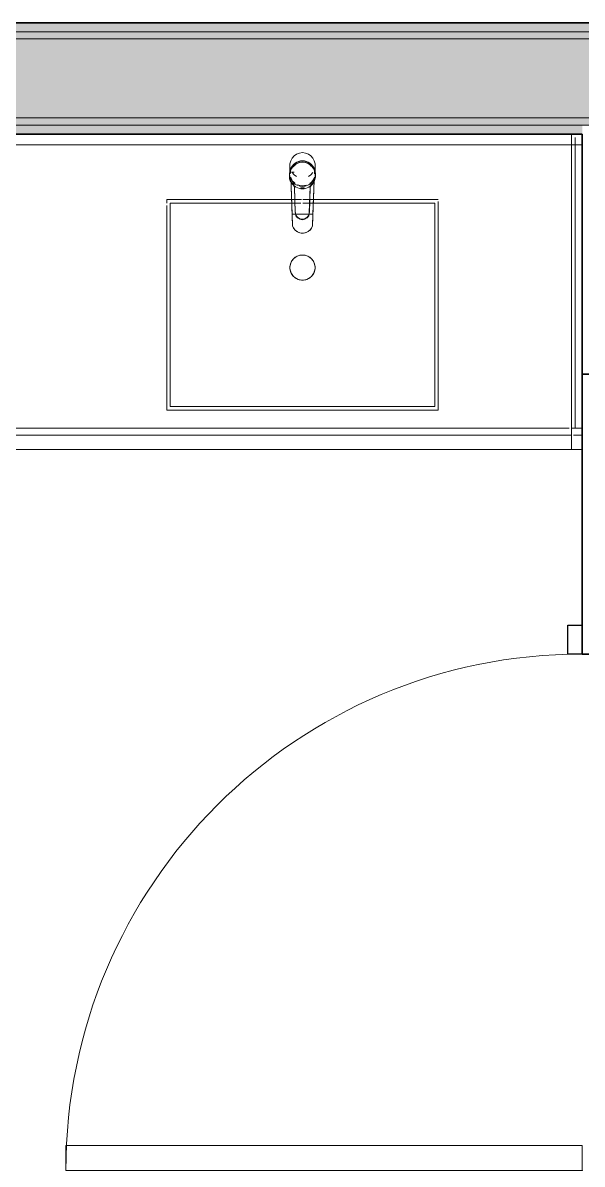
# Model space of a CAD drawing. Header units: inches. Extents: x 6 to 8416, y -388 to 6104.
# Drawn here: x 6511.4 to 6550.4, y 1427.6 to 1507.2 of the extents above; entities that cross this region are included whole.
import ezdxf

# ---------------------------------------------------------------- set-up
doc = ezdxf.new("R2010")
doc.units = ezdxf.units.IN
doc.header["$MEASUREMENT"] = 0
for name, color, linetype, lineweight in [('A-DOOR', 31, 'Continuous', 18), ('A-DOOR-FRAM', 31, 'Continuous', 25), ('A-GENM', 13, 'Continuous', 18), ('A-ROOM', 32, 'Continuous', 13), ('A-WALL', 113, 'Continuous', 25), ('A-WALL-PATT', 111, 'Continuous', 35), ('I-WALL', 2, 'Continuous', 25), ('P-SANR-FIXT', 6, 'Continuous', 18)]:
    doc.layers.add(name, color=color, linetype=linetype, lineweight=lineweight)

# ---------------------------------------------------------------- blocks, each defined once
blk = doc.blocks.new('Unit-Single-Flush-ICC ADA-AM - 36_ x 84_-NR _U-BA _ BATH_-6493387-LEVEL 3 - PLAN Copy 1 Copy 1')
at = {"layer": 'A-DOOR'}
for p, q in [((16.25, -2.375), (18, -2.375)), ((16.25, -2.375), (16.25, -38.375)), ((18, -2.375), (18, -38.375)), ((16.25, -38.375), (18, -38.375))]:
    blk.add_line(p, q, dxfattribs=at)
at = {"layer": 'A-DOOR', "lineweight": 9}
blk.add_arc((18, -2.375), 36, 180, 270, dxfattribs=at)
at = {"layer": 'A-DOOR-FRAM'}
for p, q in [((-20, 2.375), (-20, 3.375)), ((-20, 3.375), (-18, 3.375)), ((-18, 3.375), (-18, 2.375)), ((18, 2.375), (18, 3.375)), ((18, 3.375), (20, 3.375)), ((20, 3.375), (20, 2.375)), ((-18, 2.375), (-20, 2.375)), ((20, 2.375), (18, 2.375)), ((-20, -2.375), (-18, -2.375)), ((-20, -3.375), (-20, -2.375)), ((-18, -2.375), (-18, -3.375)), ((18, -2.375), (20, -2.375)), ((18, -3.375), (18, -2.375)), ((20, -2.375), (20, -3.375)), ((-18, -3.375), (-20, -3.375)), ((20, -3.375), (18, -3.375))]:
    blk.add_line(p, q, dxfattribs=at)
at = {"layer": 'A-DOOR-FRAM', "lineweight": 18}
for p, q in [((-20, 3.375), (-18, 3.375)), ((-20, 3.375), (-20, 2.375)), ((-18, 3.375), (-18, 2.375)), ((18, 3.375), (20, 3.375)), ((18, 3.375), (18, 2.375)), ((20, 3.375), (20, 2.375)), ((-18, 2.375), (-20, 2.375)), ((20, 2.375), (18, 2.375)), ((-20, -3.375), (-20, -2.375)), ((-20, -2.375), (-18, -2.375)), ((-18, -3.375), (-18, -2.375)), ((18, -3.375), (18, -2.375)), ((18, -2.375), (20, -2.375)), ((20, -3.375), (20, -2.375)), ((-18, -3.375), (-20, -3.375)), ((20, -3.375), (18, -3.375))]:
    blk.add_line(p, q, dxfattribs=at)
blk = doc.blocks.new('GM BA Vanity-Double - Counter w Apron-ICC ADA-AM - Type B Opt_ B - Variable-V1260-LEVEL 3 - PLAN Copy 1 Copy 1')
at = {"layer": 'A-GENM'}
for p, q in [((-22, 0), (-22, -22)), ((-22, -0.75), (-22, 0)), ((-22, 0), (-22, -0.75)), ((-22, -0.75), (-22, 0)), ((-22, 0), (-22, -0.75)), ((-22, 0), (-21.25, 0)), ((-22, -0.75), (-22, 0)), ((-22, -22), (-22, -0.75)), ((-22, -0.75), (56, -0.75)), ((-21.25, -0.75), (-22, -0.75)), ((-22, -0.75), (-22, -22)), ((-22, -22), (-22, -0.75)), ((-21.25, -22), (-21.25, 0)), ((-21.25, 0), (-21.25, -0.75)), ((-21.25, 0), (55.25, 0)), ((-21.25, -0.75), (-21.25, -22)), ((55.25, -0.75), (-21.25, -0.75)), ((55.25, 0), (55.25, -22)), ((55.25, -0.75), (55.25, 0)), ((55.25, 0), (56, 0)), ((55.25, -22), (55.25, -0.75)), ((56, -0.75), (55.25, -0.75)), ((56, 0), (55.5, 0)), ((55.5, 0), (56, 0)), ((55.5, -0.234), (55.5, -0.75)), ((55.5, -0.75), (55.5, -0.234)), ((55.5, -0.75), (55.5, -20.5)), ((55.5, -20.5), (55.5, -0.75)), ((56, 0), (56, -0.75)), ((56, -0.75), (56, 0)), ((56, 0), (56, -0.75)), ((56, 0), (56, -0.75)), ((56, -0.75), (56, 0)), ((56, 0), (56, -0.75)), ((56, -0.75), (56, -16.75)), ((56, -16.75), (56, -0.75)), ((56, -0.75), (56, -16.75)), ((56, -16.75), (56, -0.75)), ((56, -0.75), (56, -16.75)), ((-11.719, -4.813), (-3.254, -4.813)), ((-11.719, -19), (-11.719, -4.813)), ((-3.254, -4.813), (-11.719, -4.813)), ((-11.719, -4.813), (-11.719, -19)), ((-3.254, -4.813), (-3.025, -4.813)), ((-3.025, -4.813), (-3.254, -4.813)), ((-3.025, -4.813), (-2.614, -4.813)), ((-2.614, -4.813), (-3.025, -4.813)), ((-2.469, -4.813), (-2.001, -4.813)), ((-2.001, -4.813), (-2.469, -4.813)), ((-2.001, -4.813), (-1.746, -4.813)), ((-1.746, -4.813), (-2.001, -4.813)), ((-1.746, -4.813), (6.719, -4.813)), ((6.719, -4.813), (-1.746, -4.813)), ((6.719, -4.813), (6.719, -19)), ((6.719, -19), (6.719, -4.813)), ((27.281, -4.813), (35.746, -4.813)), ((27.281, -19), (27.281, -4.813)), ((35.746, -4.813), (27.281, -4.813)), ((27.281, -4.813), (27.281, -19)), ((35.746, -4.813), (35.975, -4.813)), ((35.975, -4.813), (35.746, -4.813)), ((35.975, -4.813), (36.386, -4.813)), ((36.386, -4.813), (35.975, -4.813)), ((36.531, -4.813), (36.999, -4.813)), ((36.999, -4.813), (36.531, -4.813)), ((36.999, -4.813), (37.254, -4.813)), ((37.254, -4.813), (36.999, -4.813)), ((37.254, -4.813), (45.719, -4.813)), ((45.719, -4.813), (37.254, -4.813)), ((45.719, -4.813), (45.719, -19)), ((45.719, -19), (45.719, -4.813)), ((56, -16.75), (56, -20.5)), ((56, -20.5), (56, -16.75)), ((56, -22), (56, -16.75)), ((56, -16.75), (56, -22)), ((56, -22), (56, -16.75)), ((56, -16.75), (56, -22)), ((6.719, -19), (-11.719, -19)), ((-11.719, -19), (6.719, -19)), ((45.719, -19), (27.281, -19)), ((27.281, -19), (45.719, -19)), ((-21.25, -20.5), (-22, -20.5)), ((-22, -20.5), (-21.25, -20.5)), ((-22, -21), (-22, -20.5)), ((-22, -21), (-22, -20.5)), ((55.103, -20.5), (-21.103, -20.5)), ((-21.103, -20.5), (55.103, -20.5)), ((55.5, -20.5), (55.25, -20.5)), ((55.25, -20.5), (56, -20.5)), ((55.5, -20.5), (56, -20.5)), ((55.5, -20.5), (56, -20.5)), ((56, -20.5), (55.5, -20.5)), ((56, -20.5), (56, -21)), ((56, -21), (56, -20.5)), ((-21.402, -21), (-22, -21)), ((-22, -21), (-21.402, -21)), ((55.25, -21), (-21.25, -21)), ((-21.25, -21), (55.25, -21)), ((56, -21), (55.402, -21)), ((55.402, -21), (56, -21)), ((-22, -22), (-21.25, -22)), ((-21.25, -22), (-22, -22)), ((-22, -22), (-21.25, -22)), ((-21.25, -22), (-22, -22)), ((-21.25, -22), (55.25, -22)), ((55.25, -22), (-21.25, -22)), ((55.25, -22), (56, -22)), ((56, -22), (55.25, -22)), ((55.25, -22), (56, -22)), ((56, -22), (55.25, -22))]:
    blk.add_line(p, q, dxfattribs=at)
blk = doc.blocks.new('z Nested-Lav Basin-Rectangular - Rectangular-V1190-LEVEL 3 - PLAN Copy 1 Copy 1')
at = {"layer": 'P-SANR-FIXT', "lineweight": 9}
for p, q in [((-9.469, 7.387), (-0.764, 7.387)), ((-9.231, 7.387), (-9.469, 7.387)), ((-9.469, 7.387), (-9.469, 7.137)), ((-8.531, 7.387), (-9.231, 7.387)), ((-7.403, 7.387), (-8.531, 7.387)), ((-5.904, 7.387), (-7.403, 7.387)), ((-4.108, 7.387), (-5.904, 7.387)), ((-2.107, 7.387), (-4.108, 7.387)), ((-0.768, 7.387), (-2.107, 7.387)), ((-0.537, 7.387), (-0.768, 7.387)), ((-0.764, 7.387), (-0.534, 7.387)), ((-0.073, 7.387), (-0.537, 7.387)), ((-0.534, 7.387), (-0.073, 7.387)), ((0.032, 7.387), (0.508, 7.387)), ((0.51, 7.387), (0.032, 7.387)), ((0.508, 7.387), (0.764, 7.387)), ((0.768, 7.387), (0.51, 7.387)), ((0.764, 7.387), (9.469, 7.387)), ((2.107, 7.387), (0.768, 7.387)), ((4.108, 7.387), (2.107, 7.387)), ((5.904, 7.387), (4.108, 7.387)), ((7.403, 7.387), (5.904, 7.387)), ((8.531, 7.387), (7.403, 7.387)), ((9.231, 7.387), (8.531, 7.387)), ((9.469, 7.387), (9.231, 7.387)), ((9.469, -7.301), (9.469, 7.254)), ((-9.469, 6.964), (-9.469, -7.301)), ((-9.219, -7.051), (-9.219, 7.137)), ((-9.219, 7.137), (-0.754, 7.137)), ((-9.219, 7.137), (-8.988, 7.137)), ((-8.988, 7.137), (-8.306, 7.137)), ((-8.306, 7.137), (-7.208, 7.137)), ((-7.208, 7.137), (-5.748, 7.137)), ((-5.748, 7.137), (-4, 7.137)), ((-4, 7.137), (-2.051, 7.137)), ((-2.051, 7.137), (-0.759, 7.137)), ((-0.759, 7.137), (-0.528, 7.137)), ((-0.754, 7.137), (-0.525, 7.137)), ((-0.528, 7.137), (-0.114, 7.137)), ((-0.525, 7.137), (-0.114, 7.137)), ((0.031, 7.137), (0.499, 7.137)), ((0.031, 7.137), (0.501, 7.137)), ((0.499, 7.137), (0.754, 7.137)), ((0.501, 7.137), (0.759, 7.137)), ((0.754, 7.137), (9.219, 7.137)), ((0.759, 7.137), (2.051, 7.137)), ((2.051, 7.137), (4, 7.137)), ((4, 7.137), (5.748, 7.137)), ((5.748, 7.137), (7.208, 7.137)), ((7.208, 7.137), (8.306, 7.137)), ((8.306, 7.137), (8.988, 7.137)), ((8.988, 7.137), (9.219, 7.137)), ((9.219, 7.137), (9.219, -7.051)), ((9.219, -7.051), (-9.219, -7.051)), ((-8.988, -7.051), (-9.219, -7.051)), ((-8.306, -7.051), (-8.988, -7.051)), ((-7.208, -7.051), (-8.306, -7.051)), ((-5.748, -7.051), (-7.208, -7.051)), ((-4, -7.051), (-5.748, -7.051)), ((-2.051, -7.051), (-4, -7.051)), ((0, -7.051), (-2.051, -7.051)), ((2.051, -7.051), (0, -7.051)), ((4, -7.051), (2.051, -7.051)), ((5.748, -7.051), (4, -7.051)), ((7.208, -7.051), (5.748, -7.051)), ((8.306, -7.051), (7.208, -7.051)), ((8.988, -7.051), (8.306, -7.051)), ((9.219, -7.051), (8.988, -7.051)), ((-9.469, -7.301), (-9.231, -7.301)), ((9.469, -7.301), (-9.469, -7.301)), ((-9.231, -7.301), (-8.531, -7.301)), ((-8.531, -7.301), (-7.403, -7.301)), ((-7.403, -7.301), (-5.904, -7.301)), ((-5.904, -7.301), (-4.108, -7.301)), ((-4.108, -7.301), (-2.107, -7.301)), ((-2.107, -7.301), (0, -7.301)), ((0, -7.301), (2.107, -7.301)), ((2.107, -7.301), (4.108, -7.301)), ((4.108, -7.301), (5.904, -7.301)), ((5.904, -7.301), (7.403, -7.301)), ((7.403, -7.301), (8.531, -7.301)), ((8.531, -7.301), (9.231, -7.301)), ((9.231, -7.301), (9.469, -7.301))]:
    blk.add_line(p, q, dxfattribs=at)
at = {"layer": 'P-SANR-FIXT'}
blk.add_circle((0, 2.637), 0.875, dxfattribs=at)
at = {"layer": 'P-SANR-FIXT', "lineweight": 9}
for points in [[(-0.875, 2.637), (-0.875, 2.738), (-0.839, 2.942), (-0.684, 3.211), (-0.447, 3.41), (-0.155, 3.516), (0.155, 3.516), (0.447, 3.41), (0.684, 3.21), (0.839, 2.942), (0.875, 2.738), (0.875, 2.637)], [(-0.67, 3.199), (-0.736, 3.121), (-0.787, 3.032), (-0.822, 2.936)], [(-0.438, 3.394), (-0.526, 3.343), (-0.605, 3.277), (-0.67, 3.199)], [(-0.152, 3.498), (-0.252, 3.481), (-0.349, 3.445), (-0.438, 3.394)], [(0.152, 3.498), (0.052, 3.516), (-0.052, 3.516), (-0.152, 3.498)], [(0.438, 3.394), (0.349, 3.445), (0.252, 3.481), (0.152, 3.498)], [(0.67, 3.199), (0.605, 3.277), (0.526, 3.343), (0.438, 3.394)], [(0.822, 2.936), (0.787, 3.031), (0.736, 3.121), (0.67, 3.199)], [(-0.822, 2.936), (-0.857, 2.84), (-0.875, 2.738), (-0.875, 2.637)], [(-0.875, 2.637), (-0.875, 2.535), (-0.857, 2.433), (-0.822, 2.337)], [(0.875, 2.637), (0.875, 2.535), (0.839, 2.331), (0.684, 2.063), (0.447, 1.863), (0.155, 1.757), (-0.155, 1.757), (-0.447, 1.863), (-0.684, 2.062), (-0.839, 2.331), (-0.875, 2.535), (-0.875, 2.637)], [(0.875, 2.637), (0.875, 2.738), (0.857, 2.84), (0.822, 2.936)], [(0.822, 2.337), (0.857, 2.433), (0.875, 2.535), (0.875, 2.637)], [(-0.822, 2.337), (-0.787, 2.242), (-0.736, 2.152), (-0.67, 2.074)], [(-0.67, 2.074), (-0.605, 1.996), (-0.526, 1.93), (-0.438, 1.879)], [(-0.438, 1.879), (-0.349, 1.828), (-0.252, 1.793), (-0.152, 1.775)], [(-0.152, 1.775), (-0.052, 1.757), (0.052, 1.757), (0.152, 1.775)], [(0.152, 1.775), (0.252, 1.793), (0.349, 1.828), (0.438, 1.879)], [(0.438, 1.879), (0.526, 1.93), (0.605, 1.996), (0.67, 2.074)], [(0.67, 2.074), (0.736, 2.152), (0.787, 2.242), (0.822, 2.337)]]:
    blk.add_open_spline(points, degree=3, dxfattribs=at)
blk = doc.blocks.new('z Nested-Faucet-BA-Sngl Handle - Faucet-V948-LEVEL 3 - PLAN Copy 1 Copy 1')
at = {"layer": 'P-SANR-FIXT'}
for p, q in [((-0.878, 1.628), (-0.878, 1.072)), ((-0.586, 1.721), (-0.73, 1.571)), ((0.878, 1.072), (0.878, 1.628)), ((-0.913, 0.847), (-0.913, 0.806)), ((-0.892, 1.197), (-0.904, 1.059)), ((-0.904, 1.059), (-0.904, 0.911)), ((-0.904, 1.059), (-0.901, 0.993)), ((-0.837, 1.3), (-0.837, 1.146)), ((-0.837, 1.146), (-0.837, 1.058)), ((-0.837, 1.058), (-0.829, 1.058)), ((-0.829, 1.058), (-0.837, 1.058)), ((-0.82, 0.808), (-0.697, -2.584)), ((-0.727, -1.767), (-0.82, 0.808)), ((-0.772, 1.146), (-0.57, 1.146)), ((-0.723, 1.126), (-0.582, 0.966)), ((-0.582, 0.966), (-0.408, 0.845)), ((0.408, 0.845), (0.582, 0.966)), ((0.582, 0.966), (0.723, 1.126)), ((0.828, 1.029), (0.835, 1.214)), ((0.836, 1.232), (0.832, 1.146)), ((0.836, 1.232), (0.85, 1.232)), ((0.85, 1.232), (0.836, 1.232)), ((0.85, 1.3), (0.85, 1.232)), ((0.85, 1.232), (0.85, 1.3)), ((0.89, 0.926), (0.89, 0.966)), ((0.904, 1.059), (0.892, 1.197)), ((0.901, 0.993), (0.904, 1.059)), ((0.904, 0.911), (0.904, 1.059)), ((-0.567, 0.126), (-0.5, -1.664)), ((-0.567, 0.085), (-0.567, 0.126)), ((-0.502, -1.664), (-0.567, 0.085)), ((-0.118, 0.06), (-0.118, 0.019)), ((-0.118, 0.019), (0.118, 0.019)), ((-0.118, 0.019), (0.118, 0.019)), ((0.118, 0.019), (0.118, 0.06)), ((0.476, -1.663), (0.538, 0.119)), ((0.538, 0.078), (0.477, -1.663)), ((0.538, 0.078), (0.538, 0.119)), ((0.608, 0.226), (0.608, 0.267)), ((0.697, -2.591), (0.812, 0.587)), ((0.812, 0.587), (0.727, -1.767)), ((-0.697, -2.584), (-0.727, -1.767)), ((-0.727, -1.767), (0.727, -1.767)), ((0.727, -1.767), (0.697, -2.591))]:
    blk.add_line(p, q, dxfattribs=at)
at = {"layer": 'P-SANR-FIXT', "flags": 128}
for points in [[(0, 2.513), (-0.21, 2.488), (-0.408, 2.412), (-0.582, 2.291), (-0.723, 2.131), (-0.821, 1.942), (-0.872, 1.735), (-0.872, 1.522), (-0.83, 1.338)], [(0.83, 1.338), (0.872, 1.522), (0.872, 1.735), (0.821, 1.942), (0.723, 2.131), (0.582, 2.291), (0.408, 2.412), (0.21, 2.488), (0, 2.513)], [(-0.74, 0.375), (-0.843, 0.574), (-0.897, 0.793), (-0.898, 1.019), (-0.846, 1.238), (-0.745, 1.438), (-0.601, 1.607), (-0.421, 1.736), (-0.217, 1.816), (0, 1.844)], [(0, 1.929), (-0.211, 1.905), (-0.41, 1.834), (-0.586, 1.721)], [(0.892, 1.197), (0.834, 1.393), (0.73, 1.571), (0.586, 1.721), (0.41, 1.834), (0.211, 1.905), (0, 1.929)], [(0, 1.844), (0.217, 1.816), (0.421, 1.736), (0.601, 1.607), (0.745, 1.438), (0.846, 1.238), (0.898, 1.019), (0.897, 0.793), (0.843, 0.574), (0.74, 0.375)], [(-0.73, 1.571), (-0.834, 1.393), (-0.892, 1.197)], [(0, 0.193), (-0.375, 0.243), (-0.74, 0.375)], [(0.74, 0.375), (0.38, 0.244), (0, 0.193)], [(-0.697, -2.584), (-0.622, -2.753), (-0.506, -2.898), (-0.358, -3.009), (-0.187, -3.079), (-0.003, -3.103), (0.181, -3.081), (0.353, -3.013), (0.503, -2.903), (0.62, -2.76), (0.697, -2.591)], [(-0.53, -2.874), (-0.63, -2.738), (-0.697, -2.584)], [(0.527, -2.879), (0.397, -2.987), (0.246, -3.061), (0.081, -3.099), (-0.087, -3.098), (-0.251, -3.059), (-0.401, -2.982), (-0.53, -2.874)], [(0.697, -2.591), (0.628, -2.745), (0.527, -2.879)]]:
    blk.add_lwpolyline(points, dxfattribs=at)
at = {"layer": 'P-SANR-FIXT'}
for centre, major_axis, ratio, start_param, end_param in [((0, 1.072), (0.878, 0), 0.992546, 1.570796, 2.827433), ((0, 1.072), (-0.878, 0), 0.992546, 4.712389, 5.969026), ((0.006, 0.973), (0.888, 0), 0.981627, 0.933909, 2.665692), ((0.006, 0.932), (0.888, 0), 0.981627, 2.170897, 2.418294), ((0, 1.072), (0.878, 0), 0.992546, 0.314159, 1.570796), ((0, 1.072), (0.878, 0), 0.992546, 0.314159, 1.570796), ((0.011, 0.98), (0.879, 0), 0.981627, 0.042013, 0.933909), ((0.011, 0.939), (0.879, 0), 0.981627, 0.710935, 0.933909), ((0.254, 0.847), (1.168, 0), 0.981627, 2.665692, 3.178986), ((0.254, 0.806), (1.168, 0), 0.981627, 2.964137, 3.178986), ((-0.322, 0.826), (0.591, 0), 0.981627, 3.178986, 3.714688), ((0, 1.061), (0.904, 0), 0.992546, 3.217646, 3.715894), ((0, 1.072), (0.878, 0), 0.992546, 5.340708, 5.969026), ((0, 1.072), (0.878, 0), 0.992546, 5.340708, 5.969026), ((0.011, 0.939), (0.879, 0), 0.981627, 0.487961, 0.710935), ((0, 1.061), (0.904, 0), 0.992546, 5.760739, 5.987105), ((-0.314, 0.966), (1.204, 0), 0.981627, 5.996826, 6.325199), ((0, 1.072), (0.878, 0), 0.992546, 6.230844, 6.449596), ((-0.314, 0.926), (-1.204, 0), 0.981627, 3.01942, 3.141593), ((-0.314, 0.926), (1.204, 0), 0.981627, 0, 0.042013), ((-0.322, 0.785), (0.591, 0), 0.981627, 3.178986, 3.714688), ((0.566, 1.388), (1.648, 0), 0.981627, 3.714688, 3.860385), ((0.566, 1.348), (1.648, 0), 0.981627, 3.714688, 3.787537), ((0, 1.072), (0.878, 0), 0.992546, 3.551057, 4.075712), ((0, 1.072), (0.878, 0), 0.992546, 3.551057, 4.075712), ((0.566, 1.348), (1.648, 0), 0.981627, 3.787537, 3.860385), ((0, 1.061), (0.904, 0), 0.992546, 3.750335, 4.060308), ((0, 0.89), (0.904, 0), 0.992546, 3.752746, 4.180072), ((-1.05, 0), (0.5, 0), 0.981627, 0.402972, 0.718792), ((-1.05, -0.04), (0.5, 0), 0.981627, 0.258592, 0.718792), ((-1.05, 0), (0.5, 0), 0.981627, 0.258592, 0.402972), ((0, 0.89), (0.904, 0), 0.992546, 4.232568, 4.712389), ((0, 1.072), (0.878, 0), 0.992546, 4.304525, 4.702797), ((0, 1.072), (0.878, 0), 0.992546, 4.304525, 4.702797), ((0, 1.061), (0.904, 0), 0.992546, 4.44211, 4.712389), ((0, 1.061), (-0.904, 0), 0.992546, 1.570796, 1.844377), ((0, 0.89), (0.904, 0), 0.992546, 4.712389, 5.19221), ((0, 1.072), (0.878, 0), 0.992546, 4.721981, 5.021918), ((0, 1.072), (0.878, 0), 0.992546, 4.721981, 5.021918), ((0, 1.061), (0.904, 0), 0.992546, 5.210637, 5.708884), ((0, 0.89), (0.904, 0), 0.992546, 5.234976, 5.672032), ((1.193, -0.131), (0.689, 0), 0.981627, 2.584339, 2.826182), ((1.193, -0.091), (0.689, 0), 0.981627, 2.708663, 2.826182), ((1.193, -0.091), (0.689, 0), 0.981627, 2.584339, 2.708663), ((0.057, 0.859), (0.817, 0), 0.981627, 5.452534, 5.996826), ((0.057, 0.818), (0.817, 0), 0.981627, 5.452534, 5.996826), ((-0.314, 0.926), (1.204, 0), 0.981627, 5.996826, 6.161012), ((-0.012, -1.647), (0.488, 0), 0.981627, 3.17816, 6.248991), ((-0.012, -1.687), (0.488, 0), 0.981627, 3.17816, 6.248991)]:
    blk.add_ellipse(centre, major_axis=major_axis, ratio=ratio, start_param=start_param, end_param=end_param, dxfattribs=at)
for points, knots in [([(0, 0.067), (-0.018, 0.067), (-0.044, 0.067), (-0.074, 0.067), (-0.096, 0.066), (-0.114, 0.064), (-0.118, 0.062), (-0.118, 0.06)], [0, 0, 0, 0, 0.285714, 0.428571, 0.571429, 0.785714, 1, 1, 1, 1]), ([(-0.118, 0.06), (-0.118, 0.058), (-0.11, 0.053), (-0.079, 0.044), (-0.04, 0.039), (-0.014, 0.038), (0, 0.038)], [0, 0, 0, 0, 0.285714, 0.571429, 0.785714, 1, 1, 1, 1]), ([(0.118, 0.06), (0.118, 0.062), (0.112, 0.065), (0.093, 0.066), (0.071, 0.067), (0.04, 0.067), (0.013, 0.067), (0, 0.067)], [0, 0, 0, 0, 0.285714, 0.428571, 0.571429, 0.785714, 1, 1, 1, 1]), ([(0, 0.038), (0.018, 0.038), (0.044, 0.039), (0.075, 0.044), (0.096, 0.049), (0.114, 0.055), (0.118, 0.058), (0.118, 0.06)], [0, 0, 0, 0, 0.285714, 0.428571, 0.571429, 0.785714, 1, 1, 1, 1])]:
    blk.add_open_spline(points, degree=3, knots=knots, dxfattribs=at)

msp = doc.modelspace()

# ---------------------------------------------------------------- hatches: boundary and pattern name
at = {"layer": 'A-WALL-PATT'}
h = msp.add_hatch(color=10, dxfattribs=at)
h.paths.add_polyline_path([(6551.04033733, 1506.56077679), (6551.04033733, 1507.18577679), (6327.41533733, 1507.18577679), (6327.41533733, 1506.56077679), (6550.41533733, 1506.56077679)])
h.paths.add_polyline_path([(6291.41533733, 1506.56077679), (6291.41533733, 1507.18577679), (6287.04033733, 1507.18577679), (6287.04033733, 1506.56077679)])
h = msp.add_hatch(color=10, dxfattribs=at)
h.paths.add_polyline_path([(6550.41533733, 1500.06077679), (6551.04033733, 1500.06077679), (6551.04033733, 1500.56077679), (6327.41533733, 1500.56077679), (6327.41533733, 1500.06077679), (6535.53803685, 1500.06077679)])
h.paths.add_polyline_path([(6291.41533733, 1500.06077679), (6291.41533733, 1500.56077679), (6287.04033733, 1500.56077679), (6287.04033733, 1500.06077679)])
at = {"layer": 'A-WALL-PATT', "lineweight": 25}
h = msp.add_hatch(color=10, dxfattribs=at)
h.paths.add_polyline_path([(6550.41533733, 1499.43577679), (6550.41533733, 1500.06077679), (6327.41533733, 1500.06077679), (6327.41533733, 1499.43577679), (6535.53803685, 1499.43577679)])
h.paths.add_polyline_path([(6291.41533733, 1499.43577679), (6291.41533733, 1500.06077679), (6287.04033733, 1499.93577679), (6287.04033733, 1499.43577679)])
at = {"layer": 'I-WALL'}
h = msp.add_hatch(color=10, dxfattribs=at)
h.paths.add_polyline_path([(6535.53803685, 1506.06077679), (6551.66533733, 1506.06077679), (6551.66533733, 1506.56077679), (6327.41533733, 1506.56077679), (6327.41533733, 1506.06077679), (6518.66678685, 1506.06077679)])
h.paths.add_polyline_path([(6291.41533733, 1506.06077679), (6291.41533733, 1506.56077679), (6287.04033733, 1506.56077679), (6287.04033733, 1506.06077679)])
h = msp.add_hatch(color=10, dxfattribs=at)
h.paths.add_polyline_path([(6550.41533733, 1500.56077679), (6551.66533733, 1500.56077679), (6551.66533733, 1506.06077679), (6327.41533733, 1506.06077679), (6327.41533733, 1500.56077679), (6535.53803685, 1500.56077679)])
h.paths.add_polyline_path([(6291.41533733, 1500.56077679), (6291.41533733, 1506.06077679), (6287.04033733, 1506.06077679), (6287.04033733, 1500.56077679)])

# ---------------------------------------------------------------- linework, layer by layer
at = {"layer": 'A-ROOM', "lineweight": 9, "flags": 128}
msp.add_lwpolyline([(5517.16533733, 950.68577679), (5517.16533733, 1329.68577679), (5517.16533733, 1374.56077679), (5517.16533733, 1507.18577679), (5612.29033733, 1507.18577679), (6058.16533733, 1507.18577679), (6133.29033733, 1507.18577679), (6196.26633733, 1507.18577679), (6208.31433733, 1507.18577679), (6287.04033733, 1507.18577679), (6553.41533733, 1507.18577679), (6623.91533733, 1507.18577679), (6684.85253134, 1507.18577679), (6691.72814332, 1507.18577679), (6769.04033733, 1507.18577679), (6953.66533733, 1507.18577679), (7039.41533733, 1507.18577679), (7109.91533733, 1507.18577679), (7146.66533733, 1507.18577679), (7492.29033733, 1507.18577679)], dxfattribs=at)
msp.add_lwpolyline([(6615.16533733, 1214.81077679), (6615.16533733, 1482.68577679), (6550.41533733, 1482.68577679), (6550.41533733, 1499.43577679), (6287.04033733, 1499.43577679), (6287.04033733, 1499.93577679), (6205.66533733, 1499.93577679), (6205.66533733, 1465.43577679), (6198.91533733, 1465.43577679), (6198.91533733, 1499.93577679), (6138.91533733, 1499.93577679), (6138.91533733, 1342.68577679), (6138.91533733, 1214.81077679)], close=True, dxfattribs=at)
at = {"layer": 'A-WALL', "lineweight": 9}
for p, q in [((6777.41533733, 1506.56077679), (6327.41533733, 1506.56077679)), ((6551.66533733, 1506.06077679), (6327.41533733, 1506.06077679)), ((6551.66533733, 1500.56077679), (6327.41533733, 1500.56077679)), ((6551.04033733, 1500.06077679), (6327.41533733, 1500.06077679))]:
    msp.add_line(p, q, dxfattribs=at)
at = {"layer": 'I-WALL', "lineweight": 35}
for p, q in [((6626.29033733, 1507.18577679), (6327.41533733, 1507.18577679)), ((6327.41533733, 1499.43577679), (6550.41533733, 1499.43577679)), ((6550.41533733, 1499.43577679), (6550.41533733, 1463.18577679)), ((6615.16533733, 1482.68577679), (6550.41533733, 1482.68577679)), ((6550.41533733, 1463.18577679), (6555.16533733, 1463.18577679))]:
    msp.add_line(p, q, dxfattribs=at)

# ---------------------------------------------------------------- block references
at = {"layer": 'A-DOOR', "rotation": 269.9999999999992}
msp.add_blockref('Unit-Single-Flush-ICC ADA-AM - 36_ x 84_-NR _U-BA _ BATH_-6493387-LEVEL 3 - PLAN Copy 1 Copy 1', (6552.79033733, 1445.18577679), dxfattribs=at)
at = {"layer": 'A-GENM'}
msp.add_blockref('GM BA Vanity-Double - Counter w Apron-ICC ADA-AM - Type B Opt_ B - Variable-V1260-LEVEL 3 - PLAN Copy 1 Copy 1', (6494.41533733, 1499.43577679), dxfattribs=at)
at = {"layer": 'P-SANR-FIXT'}
for name, p in [('z Nested-Faucet-BA-Sngl Handle - Faucet-V948-LEVEL 3 - PLAN Copy 1 Copy 1', (6530.91533733, 1495.62327679)), ('z Nested-Lav Basin-Rectangular - Rectangular-V1190-LEVEL 3 - PLAN Copy 1 Copy 1', (6530.91533733, 1487.48670391))]:
    msp.add_blockref(name, p, dxfattribs=at)

doc.saveas('drawing.dxf')
